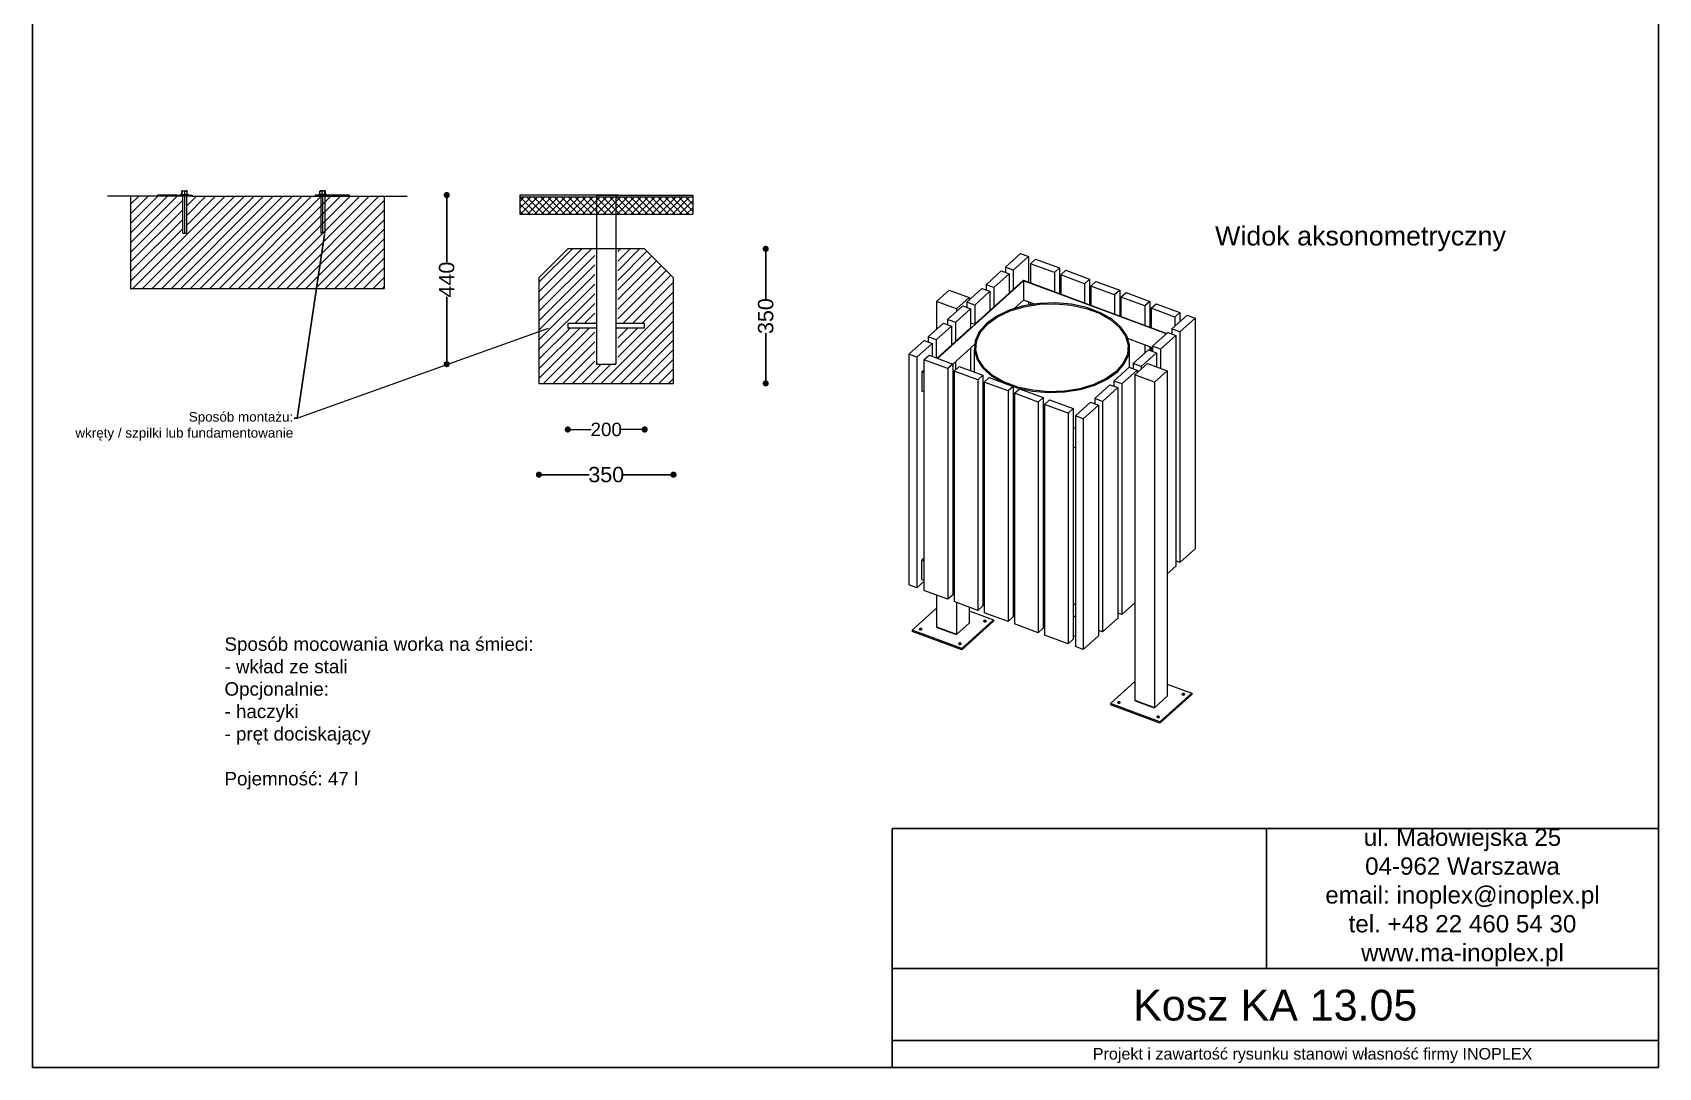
# Model space of a CAD drawing. Header units: millimetres. Extents: x 8510 to 12740, y 17537 to 22985.
# Drawn here: x 8510 to 12740, y 17537 to 20230 of the extents above; entities that cross this region are included whole.
import ezdxf
from ezdxf import colors
from ezdxf.entities.mleader import LeaderData, LeaderLine
from ezdxf.math import Vec2, Vec3

# ---------------------------------------------------------------- set-up
doc = ezdxf.new("R2010")
doc.units = ezdxf.units.MM
doc.header["$LTSCALE"] = 3
for name, color, linetype, lineweight in [('Konstrukcja - Słupy_Nr_pióra__1', 7, 'Continuous', 13), ('Krawędzie widoczneARTUR', 7, 'Continuous', 50), ('stal', 7, 'Continuous', 20)]:
    doc.layers.add(name, color=color, linetype=linetype, lineweight=lineweight)
doc.styles.get("Standard").update_dxf_attribs({"font": 'arial.ttf'})
doc.dimstyles.new('MATEUSZ', dxfattribs={"dimtxt": 35, "dimasz": 16, "dimexe": 0.18, "dimexo": 0.0625, "dimgap": 0.09, "dimtad": 0, "dimdec": 0, "dimdsep": 46, "dimtxsty": 'Standard', "dimblk": 'DOT', "dimcen": 0.09, "dimse1": 1, "dimse2": 1, "dimadec": 0, "dimazin": 0, "dimtfac": 1, "dimtdec": 0, "dimtofl": 0, "dimtmove": 0, "dimatfit": 3, "dimfxl": 0, "dimtolj": 1, "dimtzin": 0, "dimlwd": 9, "dimlwe": 9, "dimarcsym": 0})
doc.dimstyles.get("Standard").update_dxf_attribs({"dimtxt": 0.18, "dimasz": 0.18, "dimexe": 0.18, "dimexo": 0.0625, "dimgap": 0.09, "dimtad": 0, "dimtih": 1, "dimtoh": 1, "dimdec": 4, "dimzin": 0, "dimdsep": 46, "dimtxsty": 'Standard', "dimcen": 0.09, "dimadec": 0, "dimazin": 0, "dimtfac": 1, "dimtdec": 4, "dimtofl": 0, "dimtmove": 0, "dimatfit": 3, "dimfxl": 0, "dimtolj": 1, "dimtzin": 0, "dimarcsym": 0})
picture_1 = doc.add_image_def('image1.png', size_in_pixel=(179, 67))

# ---------------------------------------------------------------- blocks, each defined once
blk = doc.blocks.new('_Dot')
at = {"color": 0, "linetype": 'ByBlock', "lineweight": -2}
blk.add_line((-0.5, 0), (-1, 0), dxfattribs=at)
at = {"color": 0, "linetype": 'ByBlock', "const_width": 0.5}
blk.add_lwpolyline([(-0.25, 0, 1), (0.25, 0, 1)], format="xyb", close=True, dxfattribs=at)
blk = doc.blocks.new('*D17')
at = {"color": 0, "lineweight": -2}
for p, q in [((9843.8, 19079.7), (9958.6, 19079.7)), ((10161.8, 19079.7), (10047, 19079.7))]:
    blk.add_line(p, q, dxfattribs=at)
at = {"layer": 'Defpoints', "color": 0}
for p in [(9827.8, 19317.2), (10177.8, 19317.2), (10177.8, 19079.7)]:
    blk.add_point(p, dxfattribs=at)
at = {"color": 0, "lineweight": -2, "xscale": 16, "yscale": 16, "zscale": 16, "rotation": 180}
blk.add_blockref('_Dot', (9827.8, 19079.7), dxfattribs=at)
at = {"color": 0, "lineweight": -2, "xscale": 16, "yscale": 16, "zscale": 16}
blk.add_blockref('_Dot', (10177.8, 19079.7), dxfattribs=at)
at = {"color": 0, "lineweight": 15, "insert": (10002.8, 19079.7), "char_height": 40, "attachment_point": 5}
blk.add_mtext('\\A1;350', dxfattribs=at)
blk = doc.blocks.new('*D18')
at = {"color": 0, "lineweight": -2}
for p, q in [((10417.8, 19651.2), (10417.8, 19536.4)), ((10417.8, 19333.2), (10417.8, 19448))]:
    blk.add_line(p, q, dxfattribs=at)
at = {"layer": 'Defpoints', "color": 0}
for p in [(10417.8, 19667.2), (10417.8, 19667.2), (10177.8, 19317.2)]:
    blk.add_point(p, dxfattribs=at)
at = {"color": 0, "lineweight": -2, "xscale": 16, "yscale": 16, "zscale": 16}
for p, rotation in [((10417.8, 19667.2), 90), ((10417.8, 19317.2), 270)]:
    blk.add_blockref('_Dot', p, dxfattribs=dict(at, rotation=rotation))
at = {"color": 0, "lineweight": 15, "insert": (10417.8, 19492.2), "char_height": 40, "attachment_point": 5, "rotation": 90}
blk.add_mtext('\\A1;350', dxfattribs=at)
blk = doc.blocks.new('*D20')
at = {"color": 0, "lineweight": -2}
for p, q in [((9587.8, 19791.2), (9587.8, 19632.2)), ((9587.8, 19383.2), (9587.8, 19542.2))]:
    blk.add_line(p, q, dxfattribs=at)
at = {"layer": 'Defpoints', "color": 0}
for p in [(10027.8, 19807.2), (9587.8, 19367.2), (10025.3, 19367.2)]:
    blk.add_point(p, dxfattribs=at)
at = {"color": 0, "lineweight": -2, "xscale": 16, "yscale": 16, "zscale": 16}
for p, rotation in [((9587.8, 19807.2), 90), ((9587.8, 19367.2), 270)]:
    blk.add_blockref('_Dot', p, dxfattribs=dict(at, rotation=rotation))
at = {"color": 0, "lineweight": 15, "insert": (9587.8, 19587.2), "char_height": 40, "attachment_point": 5, "rotation": 90}
blk.add_mtext('\\A1;440', dxfattribs=at)
blk = doc.blocks.new('*D22')
at = {"color": 0, "lineweight": 9}
for p, q in [((9918.8, 19197.2), (9963.8, 19197.2)), ((10086.8, 19197.2), (10041.8, 19197.2))]:
    blk.add_line(p, q, dxfattribs=at)
at = {"layer": 'Defpoints', "color": 0}
for p in [(9902.8, 19461.2), (10102.8, 19461.2), (10102.8, 19197.2)]:
    blk.add_point(p, dxfattribs=at)
at = {"color": 0, "lineweight": 9, "xscale": 16, "yscale": 16, "zscale": 16, "rotation": 180}
blk.add_blockref('_Dot', (9902.8, 19197.2), dxfattribs=at)
at = {"color": 0, "lineweight": 9, "xscale": 16, "yscale": 16, "zscale": 16}
blk.add_blockref('_Dot', (10102.8, 19197.2), dxfattribs=at)
at = {"color": 0, "insert": (10002.8, 19197.2), "char_height": 35, "attachment_point": 5}
blk.add_mtext('\\A1;200', dxfattribs=at)

msp = doc.modelspace()

# ---------------------------------------------------------------- hatches: boundary and pattern name
at = {"lineweight": 9}
h = msp.add_hatch(dxfattribs=at)
h.set_pattern_fill('JIS_WOOD', color=256, scale=25)
h.set_pattern_definition([(45, (6323.459, 17841.214), (-12.5, 12.5), [])])
h.paths.add_polyline_path([(9280, 19804.2), (9265.3, 19804.2), (8925.3, 19804.2), (8910.6, 19804.2), (8910.6, 19708.1), (8900.3, 19708.2), (8900.3, 19804.2), (8845.3, 19804.2), (8765.3, 19804.2), (8765.3, 19564.2), (9425.3, 19564.2), (9425.3, 19804.2), (9345.3, 19804.2), (9290.3, 19804.2), (9290.3, 19804.2), (9280, 19804.2)])
h = msp.add_hatch(dxfattribs=at)
h.set_pattern_fill('ANSI37', color=256, scale=4)
h.set_pattern_definition([(45, (7888.681, 17650.234), (-8.980256, 8.980256), []), (135, (7888.681, 17650.234), (-8.980256, -8.980256), [])])
h.paths.add_polyline_path([(9977.8, 19802.2), (9777.8, 19802.2), (9777.8, 19757.2), (9977.8, 19757.2)])
h.paths.add_polyline_path([(10027.8, 19802.2), (9977.8, 19802.2), (9977.8, 19757.2), (10027.8, 19757.2)])
h.paths.add_polyline_path([(10227.8, 19802.2), (10027.8, 19802.2), (10027.8, 19757.2), (10227.8, 19757.2)])
h = msp.add_hatch(dxfattribs=at)
h.set_pattern_fill('JIS_WOOD', color=256, scale=25)
h.set_pattern_definition([(45, (-7016.231, 7236.209), (-12.5, 12.5), [])])
h.paths.add_polyline_path([(9972.8, 19667.2), (9902.8, 19667.2), (9827.8, 19592.2), (9827.8, 19317.2), (10027.8, 19317.2), (10177.8, 19317.2), (10177.8, 19592.2), (10102.8, 19667.2), (10032.8, 19667.2), (10032.8, 19473.2), (10102.8, 19473.2), (10102.8, 19461.2), (10032.8, 19461.2), (10032.8, 19367.2), (9972.8, 19367.2), (9972.8, 19461.2), (9902.8, 19461.2), (9902.8, 19473.2), (9972.8, 19473.2)])

# ---------------------------------------------------------------- linework, layer by layer
for p, q in [((8845.3, 19804.2), (8705.3, 19804.2)), ((8845.3, 19804.2), (8765.3, 19804.2)), ((8765.3, 19804.2), (8765.3, 19564.2)), ((8885.3, 19807.2), (8835.3, 19807.2)), ((8835.3, 19807.2), (8835.3, 19804.2)), ((8845.3, 19807.2), (8885.3, 19807.2)), ((8845.3, 19807.2), (8925.3, 19807.2)), ((8925.3, 19804.2), (8845.3, 19804.2)), ((8925.3, 19807.2), (8925.3, 19804.2)), ((8925.3, 19807.2), (8925.3, 19804.2)), ((8925.3, 19804.2), (9265.3, 19804.2)), ((9285.3, 19807.2), (9245.3, 19807.2)), ((9245.3, 19807.2), (9245.3, 19804.2)), ((9335.3, 19807.2), (9255.3, 19807.2)), ((9255.3, 19804.2), (9335.3, 19804.2)), ((9325.3, 19807.2), (9275.3, 19807.2)), ((9295.3, 19807.2), (9335.3, 19807.2)), ((9335.3, 19804.2), (9335.3, 19807.2)), ((9335.3, 19804.2), (9485.3, 19804.2)), ((9345.3, 19804.2), (9425.3, 19804.2)), ((9425.3, 19804.2), (9425.3, 19564.2)), ((9977.8, 19807.2), (9777.8, 19807.2)), ((9777.8, 19807.2), (9777.8, 19757.2)), ((9777.8, 19807.2), (9777.8, 19802.2)), ((9777.8, 19802.2), (10227.8, 19802.2)), ((10032.8, 19807.2), (9972.8, 19807.2)), ((10027.8, 19807.2), (9977.8, 19807.2)), ((9977.8, 19807.2), (10027.8, 19807.2)), ((9977.8, 19807.2), (9977.8, 19367.2)), ((10027.8, 19807.2), (10227.8, 19807.2)), ((10027.8, 19807.2), (10027.8, 19367.2)), ((10227.8, 19807.2), (10227.8, 19757.2)), ((9777.8, 19757.2), (10227.8, 19757.2)), ((9827.8, 19592.2), (9902.8, 19667.2)), ((10102.8, 19667.2), (9902.8, 19667.2)), ((10177.8, 19592.2), (10102.8, 19667.2)), ((9827.8, 19592.2), (9827.8, 19317.2)), ((10177.8, 19317.2), (10177.8, 19592.2)), ((8764.2, 19564.2), (9425.3, 19564.2)), ((9827.8, 19317.2), (10027.8, 19317.2)), ((10027.8, 19317.2), (10177.8, 19317.2))]:
    msp.add_line(p, q, dxfattribs=at)
at = {"lineweight": 15}
msp.add_line((9198.5, 19226.5), (9852.8, 19461.2), dxfattribs=at)
for p, q in [((10862.3, 18683), (10913.8, 18663.9)), ((10913.8, 18663.9), (10946.9, 18693.7)), ((11378, 18492.3), (11429.5, 18473.3)), ((11429.5, 18473.3), (11462.6, 18503)), ((10746.5, 17794.5), (10746.5, 18159.1)), ((10940.3, 18159.1), (12740.4, 18159.1)), ((12740.4, 18159.1), (12740.4, 17794.5)), ((10746.5, 17794.5), (10746.5, 17537.4)), ((12740.4, 17794.5), (10940.3, 17794.5)), ((12740.2, 17607.9), (10746.5, 17607.9))]:
    msp.add_line(p, q)
msp.add_lwpolyline([(8510.2, 22984.9), (12740.4, 22984.9), (12740.4, 17537.4), (8510.2, 17537.4)], close=True)
at = {"layer": 'Konstrukcja - Słupy_Nr_pióra__1', "linetype": 'Continuous'}
for p, q in [((11041.2, 19619.2), (11080.8, 19654.9)), ((11101.4, 19647.3), (11061.8, 19611.5)), ((11080.8, 19654.9), (11101.4, 19647.3)), ((11101.4, 19647.3), (11101.4, 19580.5)), ((11106.8, 19628.5), (11120, 19640.4)), ((11106.8, 19628.5), (11106.8, 19578.5)), ((11168.7, 19605.6), (11106.8, 19628.5)), ((11120, 19640.4), (11181.9, 19617.5)), ((10991, 19573.9), (11030.6, 19609.6)), ((11051.3, 19602), (11011.6, 19566.3)), ((11030.6, 19609.6), (11051.3, 19602)), ((11041.2, 19619.2), (11041.2, 19605.7)), ((11061.8, 19611.5), (11041.2, 19619.2)), ((11051.3, 19602), (11051.3, 19552)), ((11061.8, 19611.5), (11061.8, 19561.5)), ((11181.9, 19617.5), (11168.7, 19605.6)), ((11168.7, 19605.6), (11168.7, 19555.6)), ((11181.9, 19617.5), (11181.9, 19550.7)), ((11185.2, 19599.5), (11198.4, 19611.4)), ((11185.2, 19599.5), (11185.2, 19549.5)), ((11247.1, 19576.6), (11185.2, 19599.5)), ((11198.4, 19611.4), (11260.3, 19588.6)), ((11260.3, 19588.6), (11247.1, 19576.6)), ((11260.3, 19588.6), (11260.3, 19521.8)), ((10862.3, 19530), (10895.3, 19559.8)), ((11088.8, 19583.9), (10864.9, 19382.1)), ((10895.3, 19559.8), (10946.9, 19540.7)), ((10940.8, 19528.7), (10980.4, 19564.4)), ((10961.4, 19471), (11088.2, 19585.4)), ((11001.1, 19556.8), (10961.4, 19521)), ((10980.4, 19564.4), (11001.1, 19556.8)), ((10991, 19573.9), (10991, 19560.5)), ((11011.6, 19566.3), (10991, 19573.9)), ((11001.1, 19556.8), (11001.1, 19506.8)), ((11011.6, 19566.3), (11011.6, 19516.3)), ((11088.2, 19585.4), (11461.5, 19447.4)), ((11460.5, 19446.5), (11088.8, 19583.9)), ((11088.8, 19583.9), (11088.8, 19533.9)), ((11247.1, 19576.6), (11247.1, 19526.6)), ((11263.6, 19570.5), (11276.8, 19582.4)), ((11325.5, 19547.7), (11263.6, 19570.5)), ((11263.6, 19570.5), (11263.6, 19520.5)), ((11276.8, 19582.4), (11338.7, 19559.6)), ((11338.7, 19559.6), (11325.5, 19547.7)), ((11325.5, 19547.7), (11325.5, 19497.7)), ((11338.7, 19559.6), (11338.7, 19492.8)), ((11342, 19541.6), (11355.2, 19553.5)), ((11355.2, 19553.5), (11417.1, 19530.6)), ((10913.8, 19510.9), (10862.3, 19530)), ((10862.3, 19530), (10862.3, 19457.9)), ((10890.6, 19483.4), (10930.2, 19519.1)), ((10950.9, 19511.5), (10911.2, 19475.8)), ((10946.9, 19540.7), (10913.8, 19510.9)), ((10913.8, 19510.9), (10913.8, 19504.4)), ((10930.2, 19519.1), (10950.9, 19511.5)), ((10961.4, 19521), (10940.8, 19528.7)), ((10940.8, 19528.7), (10940.8, 19515.2)), ((10946.9, 19540.7), (10946.9, 19534.1)), ((10950.9, 19511.5), (10950.9, 19461.5)), ((10961.4, 19521), (10961.4, 19471)), ((11051.3, 19507.4), (11018.6, 19492)), ((11021.2, 19490.5), (11053.3, 19505.7)), ((11088.8, 19518.7), (11051.3, 19507.4)), ((11053.3, 19505.7), (11090.1, 19516.7)), ((11088.8, 19533.9), (11063.5, 19511.1)), ((11117.6, 19523.2), (11088.8, 19533.9)), ((11129.5, 19525.1), (11088.8, 19518.7)), ((11090.1, 19516.7), (11130.1, 19523)), ((11101.4, 19529.2), (11101.4, 19520.7)), ((11106.8, 19527.2), (11106.8, 19521.5)), ((11171.7, 19526.6), (11129.5, 19525.1)), ((11130.1, 19523), (11171.5, 19524.4)), ((11171.5, 19524.4), (11212.6, 19520.8)), ((11213.5, 19522.9), (11171.7, 19526.6)), ((11212.6, 19520.8), (11251.4, 19512.4)), ((11253, 19514.3), (11213.5, 19522.9)), ((11251.4, 19512.4), (11286.3, 19499.5)), ((11288.6, 19501.1), (11253, 19514.3)), ((11342, 19541.6), (11342, 19491.6)), ((11403.8, 19518.7), (11342, 19541.6)), ((11417.1, 19530.6), (11403.8, 19518.7)), ((11403.8, 19518.7), (11403.8, 19468.7)), ((11417.1, 19530.6), (11417.1, 19463.8)), ((11420.3, 19512.6), (11433.6, 19524.5)), ((11420.3, 19512.6), (11420.3, 19462.6)), ((11482.2, 19489.7), (11420.3, 19512.6)), ((11433.6, 19524.5), (11495.4, 19501.6)), ((11495.4, 19501.6), (11482.2, 19489.7)), ((11495.4, 19501.6), (11495.4, 19478)), ((10840.4, 19438.1), (10880, 19473.9)), ((10900.7, 19466.2), (10861, 19430.5)), ((10863.4, 19382.6), (10950.9, 19461.5)), ((10880, 19473.9), (10900.7, 19466.2)), ((10911.2, 19475.8), (10890.6, 19483.4)), ((10890.6, 19483.4), (10890.6, 19470)), ((10900.7, 19466.2), (10900.7, 19416.2)), ((10911.2, 19475.8), (10911.2, 19425.8)), ((10950.9, 19474.9), (10961.4, 19471)), ((10992.2, 19472.9), (10973.3, 19451.1)), ((10976.7, 19450.4), (10995.3, 19471.8)), ((11018.6, 19492), (10992.2, 19472.9)), ((10995.3, 19471.8), (11021.2, 19490.5)), ((11286.3, 19499.5), (11315.8, 19482.7)), ((11318.7, 19484), (11288.6, 19501.1)), ((11315.8, 19482.7), (11338.6, 19462.7)), ((11341.9, 19463.6), (11318.7, 19484)), ((11338.6, 19462.7), (11353.7, 19440.4)), ((11357.3, 19440.9), (11341.9, 19463.6)), ((11474.4, 19459), (11514, 19494.7)), ((11474.4, 19459), (11474.4, 19445.6)), ((11495, 19451.4), (11474.4, 19459)), ((11482.2, 19489.7), (11482.2, 19466.1)), ((11534.6, 19487.1), (11495, 19451.4)), ((11514, 19494.7), (11534.6, 19487.1)), ((11534.6, 19487.1), (11534.6, 18887.1)), ((10790.2, 19392.9), (10829.8, 19428.6)), ((10850.5, 19421), (10810.8, 19385.3)), ((10829.8, 19428.6), (10850.5, 19421)), ((10861, 19430.5), (10840.4, 19438.1)), ((10840.4, 19438.1), (10840.4, 19424.7)), ((10850.5, 19421), (10850.5, 19387.4)), ((10861, 19430.5), (10861, 19383.5)), ((10962, 19419.6), (10904.3, 19367.5)), ((10962.6, 19427.5), (10960.7, 19403.2)), ((10961.4, 19419.1), (10961.4, 19412.4)), ((10973.3, 19451.1), (10962.6, 19427.5)), ((10964.4, 19403.3), (10966.3, 19427.2)), ((10966.3, 19427.2), (10976.7, 19450.4)), ((11353.7, 19440.4), (11360.5, 19416.7)), ((11364.2, 19416.9), (11357.3, 19440.9)), ((11360.5, 19416.7), (11358.6, 19392.8)), ((11424.2, 19409.9), (11359.3, 19433.9)), ((11362.2, 19392.5), (11364.2, 19416.9)), ((11364.2, 19358.7), (11364.2, 19416.9)), ((11403.8, 19417.4), (11403.8, 19395.4)), ((11424.2, 19413.8), (11463.8, 19449.5)), ((11484.4, 19441.9), (11444.8, 19406.1)), ((11463.8, 19449.5), (11484.4, 19441.9)), ((11484.4, 19441.9), (11484.4, 18841.9)), ((11495, 19451.4), (11495, 18851.4)), ((10810.8, 19385.3), (10790.2, 19392.9)), ((10790.2, 19392.9), (10790.2, 18792.9)), ((10810.8, 19385.3), (10810.8, 18785.3)), ((10829.4, 19378.4), (10842.6, 19390.3)), ((10891.3, 19355.5), (10829.4, 19378.4)), ((10829.4, 19378.4), (10829.4, 18778.4)), ((10842.6, 19390.3), (10904.5, 19367.4)), ((10950.9, 19409.5), (10950.9, 19350.3)), ((10960.7, 19403.2), (10967.6, 19379.1)), ((10960.7, 19346.7), (10960.7, 19403.2)), ((10971.1, 19379.6), (10964.4, 19403.3)), ((10967.6, 19379.1), (10983, 19356.4)), ((10986.2, 19357.3), (10971.1, 19379.6)), ((11358.6, 19392.8), (11348.1, 19369.6)), ((11351.5, 19368.9), (11362.2, 19392.5)), ((11374, 19368.5), (11413.6, 19404.2)), ((11434.2, 19396.6), (11394.6, 19360.9)), ((11413.6, 19404.2), (11434.2, 19396.6)), ((11417.1, 19412.5), (11417.1, 19403)), ((11420.3, 19411.3), (11420.3, 19401.7)), ((11444.8, 19406.1), (11424.2, 19413.8)), ((11424.2, 19413.8), (11424.2, 19400.3)), ((11434.2, 19396.6), (11434.2, 19360.5)), ((11444.8, 19406.1), (11444.8, 19356.6)), ((10824.1, 19347.2), (10829.4, 19352)), ((10829.4, 19345.2), (10824.1, 19347.2)), ((10824.1, 19347.2), (10824.1, 19297.2)), ((10829.4, 19350), (10826.6, 19347.5)), ((10826.6, 19347.5), (10829.4, 19346.5)), ((10904.5, 19367.4), (10891.3, 19355.5)), ((10891.3, 19355.5), (10891.3, 18755.5)), ((10904.5, 19367.4), (10904.5, 18767.4)), ((10907.8, 19349.4), (10921, 19361.3)), ((10907.8, 19349.4), (10907.8, 18749.4)), ((10969.7, 19326.5), (10907.8, 19349.4)), ((10911.2, 19373.8), (10911.2, 19352.5)), ((10921, 19361.3), (10982.9, 19338.4)), ((10982.9, 19338.4), (10969.7, 19326.5)), ((10982.9, 19338.4), (10982.9, 18738.4)), ((10983, 19356.4), (11006.2, 19336)), ((11009, 19337.3), (10986.2, 19357.3)), ((10986.2, 19320.4), (10999.4, 19332.3)), ((10999.4, 19332.3), (11061.3, 19309.5)), ((11006.2, 19336), (11036.3, 19318.9)), ((11038.6, 19320.5), (11009, 19337.3)), ((11329.5, 19348.2), (11303.6, 19329.5)), ((11306.2, 19328), (11332.6, 19347.1)), ((11323.8, 19323.2), (11363.4, 19359)), ((11348.1, 19369.6), (11329.5, 19348.2)), ((11332.6, 19347.1), (11351.5, 19368.9)), ((11384.1, 19351.4), (11344.4, 19315.6)), ((11363.4, 19359), (11384.1, 19351.4)), ((11394.6, 19360.9), (11374, 19368.5)), ((11374, 19368.5), (11374, 19355.1)), ((11378, 19339.3), (11411, 19369.1)), ((11429.5, 19320.3), (11378, 19339.3)), ((11378, 19339.3), (11378, 18492.3)), ((11384.1, 19351.4), (11384.1, 19344.8)), ((11394.6, 19360.9), (11394.6, 19354.3)), ((11411, 19369.1), (11462.6, 19350)), ((11462.6, 19350), (11429.5, 19320.3)), ((11462.6, 19350), (11462.6, 18503)), ((10829.4, 19295.2), (10824.1, 19297.2)), ((10904.5, 19318.7), (10907.8, 19317.5)), ((10907.8, 19316.2), (10904.5, 19317.4)), ((10969.7, 19326.5), (10969.7, 18726.5)), ((11048.1, 19297.6), (10986.2, 19320.4)), ((10986.2, 19320.4), (10986.2, 18720.4)), ((11036.3, 19318.9), (11071.8, 19305.7)), ((11073.5, 19307.6), (11038.6, 19320.5)), ((11061.3, 19309.5), (11048.1, 19297.6)), ((11048.1, 19297.6), (11048.1, 18697.6)), ((11061.3, 19309.5), (11061.3, 18709.5)), ((11064.6, 19291.5), (11077.8, 19303.4)), ((11064.6, 19291.5), (11064.6, 18691.5)), ((11126.5, 19268.6), (11064.6, 19291.5)), ((11071.8, 19305.7), (11111.4, 19297.1)), ((11112.3, 19299.2), (11073.5, 19307.6)), ((11077.8, 19303.4), (11139.7, 19280.5)), ((11111.4, 19297.1), (11153.1, 19293.5)), ((11153.3, 19295.6), (11112.3, 19299.2)), ((11153.1, 19293.5), (11195.3, 19294.9)), ((11194.7, 19297), (11153.3, 19295.6)), ((11234.7, 19303.3), (11194.7, 19297)), ((11195.3, 19294.9), (11236.1, 19301.4)), ((11271.5, 19314.3), (11234.7, 19303.3)), ((11236.1, 19301.4), (11273.6, 19312.6)), ((11303.6, 19329.5), (11271.5, 19314.3)), ((11273.6, 19312.6), (11306.2, 19328)), ((11273.6, 19278), (11313.2, 19313.7)), ((11333.9, 19306.1), (11294.2, 19270.4)), ((11313.2, 19313.7), (11333.9, 19306.1)), ((11344.4, 19315.6), (11323.8, 19323.2)), ((11323.8, 19323.2), (11323.8, 19309.8)), ((11333.9, 19306.1), (11333.9, 18706.1)), ((11344.4, 19315.6), (11344.4, 18715.6)), ((11429.5, 19320.3), (11429.5, 18473.3)), ((10907.8, 19266.2), (10904.5, 19267.4)), ((10982.9, 19289.7), (10986.2, 19288.5)), ((10986.2, 19287.2), (10982.9, 19288.4)), ((11061.3, 19260.7), (11064.6, 19259.5)), ((11064.6, 19258.3), (11061.3, 19259.5)), ((11139.7, 19280.5), (11126.5, 19268.6)), ((11126.5, 19268.6), (11126.5, 18668.6)), ((11139.7, 19280.5), (11139.7, 18680.5)), ((11143, 19262.5), (11156.2, 19274.4)), ((11204.8, 19239.6), (11143, 19262.5)), ((11143, 19262.5), (11143, 18662.5)), ((11156.2, 19274.4), (11218, 19251.5)), ((11218, 19251.5), (11204.8, 19239.6)), ((11218, 19251.5), (11218, 18651.5)), ((11223.4, 19232.7), (11263, 19268.5)), ((11283.7, 19260.8), (11244, 19225.1)), ((11263, 19268.5), (11283.7, 19260.8)), ((11294.2, 19270.4), (11273.6, 19278)), ((11273.6, 19278), (11273.6, 19264.6)), ((11283.7, 19260.8), (11283.7, 18660.8)), ((11294.2, 19270.4), (11294.2, 18670.4)), ((10986.2, 19237.2), (10982.9, 19238.4)), ((11064.6, 19208.3), (11061.3, 19209.5)), ((11139.7, 19231.7), (11143, 19230.5)), ((11143, 19229.3), (11139.7, 19230.5)), ((11204.8, 19239.6), (11204.8, 18639.6)), ((11223.4, 19232.7), (11223.4, 18632.7)), ((11244, 19225.1), (11223.4, 19232.7)), ((11244, 19225.1), (11244, 18625.1)), ((11143, 19179.3), (11139.7, 19180.5)), ((11218, 19202.8), (11223.4, 19200.8)), ((11223.4, 19199.5), (11218, 19201.5)), ((11223.4, 19149.5), (11218, 19151.5)), ((10907.8, 18932.7), (10904.5, 18929.7)), ((10904.5, 18927.7), (10907.8, 18930.7)), ((11534.6, 18887.1), (11495, 18851.4)), ((10829.4, 18862), (10824.1, 18857.2)), ((10824.1, 18857.2), (10829.4, 18855.2)), ((10824.1, 18807.2), (10824.1, 18857.2)), ((10826.6, 18857.5), (10829.4, 18860)), ((10829.4, 18856.5), (10826.6, 18857.5)), ((10907.8, 18827.5), (10904.5, 18828.7)), ((10904.5, 18827.4), (10907.8, 18826.2)), ((11484.4, 18841.9), (11462.6, 18822.1)), ((11495, 18851.4), (11484.4, 18855.3)), ((10810.8, 18785.3), (10790.2, 18792.9)), ((10829.4, 18802), (10810.8, 18785.3)), ((10824.1, 18807.2), (10829.4, 18805.2)), ((10986.2, 18798.5), (10982.9, 18799.7)), ((10982.9, 18798.4), (10986.2, 18797.2)), ((10891.3, 18755.5), (10829.4, 18778.4)), ((10862.3, 18766.2), (10862.3, 18683)), ((10904.5, 18767.4), (10891.3, 18755.5)), ((10904.5, 18777.4), (10907.8, 18776.2)), ((10969.7, 18726.5), (10907.8, 18749.4)), ((10913.8, 18747.2), (10913.8, 18663.9)), ((10982.9, 18748.4), (10986.2, 18747.2)), ((11064.6, 18769.5), (11061.3, 18770.7)), ((11061.3, 18769.5), (11064.6, 18768.3)), ((11143, 18740.5), (11139.7, 18741.7)), ((11139.7, 18740.5), (11143, 18739.3)), ((11223.4, 18742.3), (11218, 18741.5)), ((11378, 18745.9), (11344.4, 18715.6)), ((10798.8, 18674.9), (10862.3, 18732.2)), ((11010.3, 18701.7), (10927.8, 18627.3)), ((11010.3, 18698.7), (10927.8, 18624.3)), ((10946.9, 18735), (10946.9, 18693.7)), ((10946.9, 18725.2), (11010.3, 18701.7)), ((10982.9, 18738.4), (10969.7, 18726.5)), ((10985.2, 18700.1), (10984.7, 18698.5)), ((10984.7, 18698.5), (10986.3, 18697.1)), ((10987.5, 18701), (10985.2, 18700.1)), ((10987.5, 18698), (10986, 18697.4)), ((11048.1, 18697.6), (10986.2, 18720.4)), ((10990.3, 18700.7), (10987.5, 18701)), ((10990.3, 18697.7), (10987.5, 18698)), ((10989.1, 18696.9), (10991.4, 18697.8)), ((10991.9, 18699.4), (10990.3, 18700.7)), ((10990.6, 18697.5), (10990.3, 18697.7)), ((10991.4, 18697.8), (10991.9, 18699.4)), ((11010.3, 18701.7), (11010.3, 18698.7)), ((11061.3, 18709.5), (11048.1, 18697.6)), ((11061.3, 18719.5), (11064.6, 18718.3)), ((11223.4, 18710.8), (11218, 18712.8)), ((11218, 18711.5), (11223.4, 18709.5)), ((11333.9, 18706.1), (11294.2, 18670.4)), ((11344.4, 18715.6), (11333.9, 18719.5)), ((10798.8, 18674.9), (10798.8, 18671.9)), ((10927.8, 18627.3), (10798.8, 18674.9)), ((10927.8, 18624.3), (10798.8, 18671.9)), ((10817.7, 18678.9), (10817.2, 18677.3)), ((10817.2, 18677.3), (10818.8, 18675.9)), ((10820, 18679.8), (10817.7, 18678.9)), ((10820, 18676.8), (10818.5, 18676.2)), ((10818.8, 18675.9), (10821.6, 18675.7)), ((10822.8, 18679.5), (10820, 18679.8)), ((10822.8, 18676.5), (10820, 18676.8)), ((10821.6, 18675.7), (10823.9, 18676.6)), ((10824.4, 18678.2), (10822.8, 18679.5)), ((10823.1, 18676.3), (10822.8, 18676.5)), ((10823.9, 18676.6), (10824.4, 18678.2)), ((10986.3, 18697.1), (10989.1, 18696.9)), ((11126.5, 18668.6), (11064.6, 18691.5)), ((11139.7, 18680.5), (11126.5, 18668.6)), ((11139.7, 18690.5), (11143, 18689.3)), ((11204.8, 18639.6), (11143, 18662.5)), ((11218, 18661.5), (11223.4, 18659.5)), ((11283.7, 18660.8), (11244, 18625.1)), ((11294.2, 18670.4), (11283.7, 18674.3)), ((10919.8, 18641.1), (10919.3, 18639.5)), ((10919.3, 18639.5), (10921, 18638.2)), ((10922.2, 18642.1), (10919.8, 18641.1)), ((10922.2, 18639.1), (10920.6, 18638.4)), ((10921, 18638.2), (10923.7, 18637.9)), ((10924.9, 18641.8), (10922.2, 18642.1)), ((10924.9, 18638.8), (10922.2, 18639.1)), ((10923.7, 18637.9), (10926, 18638.8)), ((10926.5, 18640.4), (10924.9, 18641.8)), ((10925.2, 18638.5), (10924.9, 18638.8)), ((10926, 18638.8), (10926.5, 18640.4)), ((10927.8, 18627.3), (10927.8, 18624.3)), ((11218, 18651.5), (11204.8, 18639.6)), ((11244, 18625.1), (11223.4, 18632.7)), ((11314.5, 18484.3), (11378, 18541.5)), ((11462.6, 18534.5), (11526, 18511.1)), ((11333.4, 18488.2), (11332.9, 18486.6)), ((11332.9, 18486.6), (11334.5, 18485.3)), ((11335.7, 18489.1), (11333.4, 18488.2)), ((11335.7, 18486.1), (11334.2, 18485.5)), ((11338.5, 18488.9), (11335.7, 18489.1)), ((11338.5, 18485.9), (11335.7, 18486.1)), ((11340.1, 18487.5), (11338.5, 18488.9)), ((11339.6, 18485.9), (11340.1, 18487.5)), ((11526, 18511.1), (11443.5, 18436.6)), ((11526, 18508.1), (11443.5, 18433.6)), ((11500.9, 18509.4), (11500.4, 18507.8)), ((11500.4, 18507.8), (11502, 18506.5)), ((11503.2, 18510.3), (11500.9, 18509.4)), ((11503.2, 18507.3), (11501.7, 18506.7)), ((11502, 18506.5), (11504.8, 18506.2)), ((11506, 18510.1), (11503.2, 18510.3)), ((11506, 18507.1), (11503.2, 18507.3)), ((11504.8, 18506.2), (11507.1, 18507.1)), ((11507.6, 18508.7), (11506, 18510.1)), ((11506.3, 18506.8), (11506, 18507.1)), ((11507.1, 18507.1), (11507.6, 18508.7)), ((11526, 18511.1), (11526, 18508.1)), ((11314.5, 18484.3), (11314.5, 18481.3)), ((11443.5, 18436.6), (11314.5, 18484.3)), ((11443.5, 18433.6), (11314.5, 18481.3)), ((11334.5, 18485.3), (11337.3, 18485)), ((11337.3, 18485), (11339.6, 18485.9)), ((11338.8, 18485.6), (11338.5, 18485.9)), ((11435.5, 18450.5), (11435.1, 18448.9)), ((11435.1, 18448.9), (11436.7, 18447.5)), ((11437.9, 18451.4), (11435.5, 18450.5)), ((11437.9, 18448.4), (11436.4, 18447.8)), ((11436.7, 18447.5), (11439.4, 18447.2)), ((11440.6, 18451.1), (11437.9, 18451.4)), ((11440.6, 18448.1), (11437.9, 18448.4)), ((11439.4, 18447.2), (11441.7, 18448.2)), ((11442.2, 18449.8), (11440.6, 18451.1)), ((11440.9, 18447.9), (11440.6, 18448.1)), ((11441.7, 18448.2), (11442.2, 18449.8)), ((11443.5, 18436.6), (11443.5, 18433.6))]:
    msp.add_line(p, q, dxfattribs=at)
at = {"layer": 'Krawędzie widoczneARTUR', "lineweight": 9}
for p, q in [((8895.3, 19808.2), (8915.6, 19808.2)), ((8895.3, 19808.2), (8895.3, 19807.2)), ((8898.5, 19808.9), (8898.5, 19815.9)), ((8899.3, 19818.4), (8911.2, 19818.4)), ((8899.6, 19808.9), (8899.6, 19815.9)), ((8900.6, 19808.2), (8900.6, 19807.2)), ((8906.6, 19808.9), (8906.6, 19815.9)), ((8911.2, 19818.4), (8911.7, 19818.4)), ((8912.5, 19808.9), (8912.5, 19815.9)), ((9275.3, 19808.2), (9255, 19808.2)), ((9258.1, 19808.9), (9258.1, 19815.9)), ((9259.4, 19818.4), (9258.8, 19818.4)), ((9271.3, 19818.4), (9259.4, 19818.4)), ((9264, 19808.9), (9264, 19815.9)), ((9270, 19808.2), (9270, 19807.2)), ((9271, 19808.9), (9271, 19815.9)), ((9272.1, 19808.9), (9272.1, 19815.9)), ((9275.3, 19808.2), (9275.3, 19807.2)), ((9902.8, 19473.2), (9902.8, 19461.2)), ((9977.8, 19473.2), (9902.8, 19473.2)), ((9977.8, 19461.2), (9902.8, 19461.2)), ((10102.8, 19473.2), (10027.8, 19473.2)), ((10102.8, 19461.2), (10027.8, 19461.2)), ((10102.8, 19461.2), (10102.8, 19473.2)), ((9977.8, 19367.2), (10027.8, 19367.2)), ((9980.3, 19367.2), (9977.8, 19367.2)), ((10027.8, 19367.2), (10025.3, 19367.2))]:
    msp.add_line(p, q, dxfattribs=at)
at = {"layer": 'Krawędzie widoczneARTUR', "lineweight": 9, "flags": 128}
for points in [[(8898.5, 19815.9), (8898.5, 19816.3), (8898.5, 19816.6), (8898.6, 19816.9), (8898.6, 19817.2), (8898.7, 19817.5), (8898.7, 19817.7), (8898.8, 19817.9), (8898.8, 19818), (8898.9, 19818.1), (8898.9, 19818.1), (8899, 19818.2), (8899, 19818.2), (8899.1, 19818.2), (8899.2, 19818.1), (8899.2, 19818.1), (8899.3, 19818), (8899.3, 19817.9), (8899.4, 19817.7), (8899.4, 19817.5), (8899.5, 19817.2), (8899.5, 19816.9), (8899.5, 19816.6), (8899.6, 19816.3), (8899.6, 19815.9)], [(8898.5, 19808.9), (8898.5, 19808.9), (8898.5, 19808.9), (8898.5, 19808.8), (8898.5, 19808.8), (8898.5, 19808.8), (8898.5, 19808.7), (8898.5, 19808.7), (8898.5, 19808.7), (8898.5, 19808.6), (8898.5, 19808.6), (8898.5, 19808.6), (8898.5, 19808.5), (8898.5, 19808.5), (8898.5, 19808.5), (8898.6, 19808.4), (8898.6, 19808.4), (8898.6, 19808.4), (8898.6, 19808.4), (8898.6, 19808.3), (8898.6, 19808.3), (8898.6, 19808.3), (8898.6, 19808.2), (8898.6, 19808.2), (8898.7, 19808.2)], [(8899.3, 19818.4), (8899.1, 19818.3), (8898.9, 19818.1)], [(8899.6, 19815.9), (8899.7, 19816.3), (8899.9, 19816.6), (8900.1, 19816.9), (8900.4, 19817.2), (8900.6, 19817.5), (8900.9, 19817.7), (8901.3, 19817.8), (8901.6, 19818), (8902, 19818.1), (8902.3, 19818.1), (8902.7, 19818.2), (8903.1, 19818.2), (8903.4, 19818.2), (8903.8, 19818.1), (8904.2, 19818.1), (8904.5, 19818), (8904.9, 19817.9), (8905.2, 19817.7), (8905.5, 19817.5), (8905.8, 19817.2), (8906.1, 19816.9), (8906.3, 19816.6), (8906.5, 19816.3), (8906.6, 19815.9)], [(8899.6, 19808.9), (8899.6, 19808.9), (8899.6, 19808.9), (8899.6, 19808.8), (8899.6, 19808.8), (8899.6, 19808.8), (8899.6, 19808.7), (8899.6, 19808.7), (8899.6, 19808.7), (8899.6, 19808.6), (8899.6, 19808.6), (8899.6, 19808.6), (8899.6, 19808.5), (8899.6, 19808.5), (8899.6, 19808.5), (8899.6, 19808.4), (8899.7, 19808.4), (8899.7, 19808.4), (8899.7, 19808.4), (8899.7, 19808.3), (8899.7, 19808.3), (8899.7, 19808.3), (8899.7, 19808.2), (8899.7, 19808.2), (8899.7, 19808.2)], [(8912.3, 19816.5), (8912.1, 19816.8), (8912, 19817.1), (8911.8, 19817.3), (8911.6, 19817.5), (8911.4, 19817.7), (8911.1, 19817.8), (8910.9, 19817.9), (8910.7, 19818), (8910.4, 19818.1), (8910.2, 19818.1), (8909.9, 19818.2), (8909.6, 19818.2), (8909.4, 19818.2), (8909.1, 19818.2), (8908.9, 19818.1), (8908.6, 19818.1), (8908.4, 19818), (8908.1, 19817.9), (8907.9, 19817.8), (8907.6, 19817.6), (8907.3, 19817.3), (8907, 19816.9), (8906.8, 19816.4), (8906.6, 19815.9)], [(8906.6, 19808.9), (8906.6, 19808.9), (8906.6, 19808.9), (8906.6, 19808.8), (8906.6, 19808.8), (8906.6, 19808.8), (8906.6, 19808.7), (8906.6, 19808.7), (8906.6, 19808.7), (8906.6, 19808.6), (8906.6, 19808.6), (8906.6, 19808.6), (8906.6, 19808.5), (8906.6, 19808.5), (8906.6, 19808.5), (8906.6, 19808.4), (8906.6, 19808.4), (8906.6, 19808.4), (8906.6, 19808.4), (8906.6, 19808.3), (8906.6, 19808.3), (8906.6, 19808.3), (8906.6, 19808.2), (8906.6, 19808.2), (8906.6, 19808.2)], [(8912.1, 19818.1), (8911.9, 19818.3), (8911.7, 19818.4)], [(8912.5, 19815.9), (8912.5, 19816.1), (8912.5, 19816.2), (8912.5, 19816.3), (8912.5, 19816.5), (8912.5, 19816.6), (8912.4, 19816.7), (8912.4, 19816.9), (8912.4, 19817), (8912.4, 19817.1), (8912.4, 19817.2), (8912.4, 19817.3), (8912.3, 19817.4), (8912.3, 19817.5), (8912.3, 19817.6), (8912.3, 19817.7), (8912.3, 19817.8), (8912.2, 19817.8), (8912.2, 19817.9), (8912.2, 19817.9), (8912.2, 19818), (8912.2, 19818), (8912.1, 19818.1), (8912.1, 19818.1), (8912.1, 19818.1)], [(8912.3, 19816.5), (8912.3, 19816.5), (8912.3, 19816.5), (8912.3, 19816.5), (8912.3, 19816.4), (8912.3, 19816.4), (8912.3, 19816.4), (8912.4, 19816.4), (8912.4, 19816.3), (8912.4, 19816.3), (8912.4, 19816.3), (8912.4, 19816.3), (8912.4, 19816.2), (8912.4, 19816.2), (8912.4, 19816.2), (8912.4, 19816.1), (8912.4, 19816.1), (8912.4, 19816.1), (8912.5, 19816.1), (8912.5, 19816), (8912.5, 19816), (8912.5, 19816), (8912.5, 19816), (8912.5, 19815.9), (8912.5, 19815.9)], [(8912.5, 19808.9), (8912.5, 19808.9), (8912.5, 19808.9), (8912.5, 19808.8), (8912.5, 19808.8), (8912.5, 19808.8), (8912.5, 19808.7), (8912.5, 19808.7), (8912.5, 19808.7), (8912.5, 19808.6), (8912.5, 19808.6), (8912.5, 19808.6), (8912.5, 19808.5), (8912.5, 19808.5), (8912.5, 19808.5), (8912.4, 19808.4), (8912.4, 19808.4), (8912.4, 19808.4), (8912.4, 19808.4), (8912.4, 19808.3), (8912.4, 19808.3), (8912.4, 19808.3), (8912.4, 19808.2), (8912.4, 19808.2), (8912.3, 19808.2)], [(9258.1, 19815.9), (9258.1, 19816.1), (9258.1, 19816.2), (9258.1, 19816.3), (9258.1, 19816.5), (9258.1, 19816.6), (9258.1, 19816.7), (9258.1, 19816.9), (9258.1, 19817), (9258.2, 19817.1), (9258.2, 19817.2), (9258.2, 19817.3), (9258.2, 19817.4), (9258.2, 19817.5), (9258.3, 19817.6), (9258.3, 19817.7), (9258.3, 19817.8), (9258.3, 19817.8), (9258.3, 19817.9), (9258.4, 19817.9), (9258.4, 19818), (9258.4, 19818), (9258.4, 19818.1), (9258.4, 19818.1), (9258.5, 19818.1)], [(9258.3, 19816.5), (9258.3, 19816.5), (9258.3, 19816.5), (9258.2, 19816.5), (9258.2, 19816.4), (9258.2, 19816.4), (9258.2, 19816.4), (9258.2, 19816.4), (9258.2, 19816.3), (9258.2, 19816.3), (9258.2, 19816.3), (9258.2, 19816.3), (9258.2, 19816.2), (9258.1, 19816.2), (9258.1, 19816.2), (9258.1, 19816.1), (9258.1, 19816.1), (9258.1, 19816.1), (9258.1, 19816.1), (9258.1, 19816), (9258.1, 19816), (9258.1, 19816), (9258.1, 19816), (9258.1, 19815.9), (9258.1, 19815.9)], [(9258.1, 19808.9), (9258.1, 19808.9), (9258.1, 19808.9), (9258.1, 19808.8), (9258.1, 19808.8), (9258.1, 19808.8), (9258.1, 19808.7), (9258.1, 19808.7), (9258.1, 19808.7), (9258.1, 19808.6), (9258.1, 19808.6), (9258.1, 19808.6), (9258.1, 19808.5), (9258.1, 19808.5), (9258.1, 19808.5), (9258.1, 19808.4), (9258.1, 19808.4), (9258.1, 19808.4), (9258.1, 19808.4), (9258.2, 19808.3), (9258.2, 19808.3), (9258.2, 19808.3), (9258.2, 19808.2), (9258.2, 19808.2), (9258.2, 19808.2)], [(9258.3, 19816.5), (9258.4, 19816.8), (9258.6, 19817.1), (9258.8, 19817.3), (9259, 19817.5), (9259.2, 19817.7), (9259.4, 19817.8), (9259.6, 19817.9), (9259.9, 19818), (9260.1, 19818.1), (9260.4, 19818.1), (9260.7, 19818.2), (9260.9, 19818.2), (9261.2, 19818.2), (9261.4, 19818.2), (9261.7, 19818.1), (9261.9, 19818.1), (9262.2, 19818), (9262.4, 19817.9), (9262.7, 19817.8), (9263, 19817.6), (9263.3, 19817.3), (9263.6, 19816.9), (9263.8, 19816.4), (9264, 19815.9)], [(9258.5, 19818.1), (9258.6, 19818.3), (9258.8, 19818.4)], [(9271, 19815.9), (9270.8, 19816.3), (9270.7, 19816.6), (9270.4, 19816.9), (9270.2, 19817.2), (9269.9, 19817.5), (9269.6, 19817.7), (9269.3, 19817.8), (9268.9, 19818), (9268.6, 19818.1), (9268.2, 19818.1), (9267.9, 19818.2), (9267.5, 19818.2), (9267.1, 19818.2), (9266.7, 19818.1), (9266.4, 19818.1), (9266, 19818), (9265.7, 19817.9), (9265.3, 19817.7), (9265, 19817.5), (9264.7, 19817.2), (9264.5, 19816.9), (9264.3, 19816.6), (9264.1, 19816.3), (9264, 19815.9)], [(9264, 19808.9), (9264, 19808.9), (9264, 19808.9), (9264, 19808.8), (9264, 19808.8), (9264, 19808.8), (9264, 19808.7), (9264, 19808.7), (9264, 19808.7), (9264, 19808.6), (9264, 19808.6), (9264, 19808.6), (9264, 19808.5), (9264, 19808.5), (9264, 19808.5), (9264, 19808.4), (9264, 19808.4), (9264, 19808.4), (9264, 19808.4), (9264, 19808.3), (9264, 19808.3), (9264, 19808.3), (9264, 19808.2), (9264, 19808.2), (9264, 19808.2)], [(9271, 19808.9), (9271, 19808.9), (9271, 19808.9), (9271, 19808.8), (9271, 19808.8), (9271, 19808.8), (9271, 19808.7), (9271, 19808.7), (9270.9, 19808.7), (9270.9, 19808.6), (9270.9, 19808.6), (9270.9, 19808.6), (9270.9, 19808.5), (9270.9, 19808.5), (9270.9, 19808.5), (9270.9, 19808.4), (9270.9, 19808.4), (9270.9, 19808.4), (9270.9, 19808.4), (9270.9, 19808.3), (9270.9, 19808.3), (9270.9, 19808.3), (9270.9, 19808.2), (9270.8, 19808.2), (9270.8, 19808.2)], [(9272.1, 19815.9), (9272, 19816.3), (9272, 19816.6), (9272, 19816.9), (9271.9, 19817.2), (9271.9, 19817.5), (9271.8, 19817.7), (9271.8, 19817.9), (9271.7, 19818), (9271.7, 19818.1), (9271.6, 19818.1), (9271.6, 19818.2), (9271.5, 19818.2), (9271.5, 19818.2), (9271.4, 19818.1), (9271.3, 19818.1), (9271.3, 19818), (9271.2, 19817.9), (9271.2, 19817.7), (9271.1, 19817.5), (9271.1, 19817.2), (9271, 19816.9), (9271, 19816.6), (9271, 19816.3), (9271, 19815.9)], [(9271.3, 19818.4), (9271.5, 19818.3), (9271.7, 19818.1)], [(9272.1, 19808.9), (9272.1, 19808.9), (9272.1, 19808.9), (9272.1, 19808.8), (9272.1, 19808.8), (9272.1, 19808.8), (9272.1, 19808.7), (9272.1, 19808.7), (9272, 19808.7), (9272, 19808.6), (9272, 19808.6), (9272, 19808.6), (9272, 19808.5), (9272, 19808.5), (9272, 19808.5), (9272, 19808.4), (9272, 19808.4), (9272, 19808.4), (9272, 19808.4), (9272, 19808.3), (9272, 19808.3), (9271.9, 19808.3), (9271.9, 19808.2), (9271.9, 19808.2), (9271.9, 19808.2)]]:
    msp.add_lwpolyline(points, dxfattribs=at)
at = {"layer": 'stal', "lineweight": 9}
for p, q in [((8895.3, 19807.2), (8900.3, 19807.2)), ((8900.3, 19807.2), (8900.3, 19708.2)), ((8900.3, 19807.2), (8905.6, 19807.2)), ((8905.6, 19807.2), (8905.6, 19708.2)), ((8912.3, 19808.2), (8909.3, 19808.2)), ((8915.6, 19807.2), (8910.6, 19807.2)), ((8910.6, 19807.2), (8910.6, 19708.1)), ((8915.6, 19808.2), (8915.6, 19807.2)), ((9255, 19808.2), (9255, 19807.2)), ((9255, 19807.2), (9260, 19807.2)), ((9258.2, 19808.2), (9261.2, 19808.2)), ((9260, 19807.2), (9260, 19708.1)), ((9270.3, 19807.2), (9265, 19807.2)), ((9265, 19807.2), (9265, 19708.2)), ((9275.3, 19807.2), (9270.3, 19807.2)), ((9270.3, 19807.2), (9270.3, 19708.2)), ((8900.3, 19708.2), (8910.6, 19708.1)), ((9270.3, 19708.2), (9260, 19708.1))]:
    msp.add_line(p, q, dxfattribs=at)

# ---------------------------------------------------------------- texts
for s, width, gutter_width, heights, insert, char_height, attachment_point in [('Widok aksonometryczny', 934.034, 1, [0], (11586.8, 19726), 50, 1), ('Sposób mocowania worka na śmieci:\\P- wkład ze stali\\POpcjonalnie:\\P- haczyki\\P- pręt dociskający\\P\\PPojemność: 47 l', 1079.539, 1, [0], (9009.6, 18656.4), 35, 1), ('ul. Małowiejska 25\\P04-962 Warszawa\\Pemail: inoplex@inoplex.pl\\Ptel. +48 22 460 54 30\\Pwww.ma-inoplex.pl', 1019.877, 1, [432.7], (12230.5, 17979.6), 45, 5), ('Kosz KA 13.05', 1993.625, 1, [0], (11743.3, 17699), 80, 5), ('Projekt i zawartość rysunku stanowi własność firmy INOPLEX ', 1800.088, 12.5, [70.5], (11840.4, 17568.5), 30, 5)]:
    msp.add_mtext_dynamic_manual_height_columns(s, width=width, gutter_width=gutter_width, heights=heights, dxfattribs=dict(insert=insert, char_height=char_height, attachment_point=attachment_point))

# ---------------------------------------------------------------- dimensions: what is measured, and where the dimension line sits
at = {"lineweight": 15}
for base, p1, p2, picture, middle in [((9587.8, 19367.2), (10027.8, 19807.2), (10025.3, 19367.2), '*D20', (9587.8, 19587.2)), ((10417.8, 19667.2), (10177.8, 19317.2), (10417.8, 19667.2), '*D18', (10417.8, 19492.2))]:
    dim = msp.add_linear_dim(base=base, p1=p1, p2=p2, angle=90, dimstyle='Standard', override={"dimtxt": 40, "dimasz": 16, "dimtih": 0, "dimtoh": 0, "dimdec": 0, "dimblk": 'Dot', "dimse1": 1, "dimse2": 1, "dimtdec": 0}, dxfattribs=at)
    dim.commit()
    dim.dimension.update_dxf_attribs({"geometry": picture, "text_midpoint": middle})
dim = msp.add_linear_dim(base=(10102.8, 19197.2), p1=(9902.8, 19461.2), p2=(10102.8, 19461.2), dimstyle='MATEUSZ')
dim.commit()
dim.dimension.update_dxf_attribs({"geometry": '*D22', "text_midpoint": (10002.8, 19197.2)})
dim = msp.add_linear_dim(base=(10177.8, 19079.7), p1=(9827.8, 19317.2), p2=(10177.8, 19317.2), dimstyle='Standard', override={"dimtxt": 40, "dimasz": 16, "dimtih": 0, "dimtoh": 0, "dimdec": 0, "dimblk": 'Dot', "dimse1": 1, "dimse2": 1, "dimtdec": 0}, dxfattribs=at)
dim.commit()
dim.dimension.update_dxf_attribs({"geometry": '*D17', "text_midpoint": (10002.8, 19079.7)})

# ---------------------------------------------------------------- pictures from other files: only their frames are drawn
image = msp.add_image(picture_1, insert=(10746.5, 17794.5), size_in_units=(974, 364.6))
image.dxf.flags = 7

# ---------------------------------------------------------------- leaders
ml = msp.add_multileader_mtext('Standard', dxfattribs=at)
ml.set_content('Sposób montażu:\\Pwkręty / szpilki lub fundamentowanie', color=256)
ml.set_leader_properties()
ml.build(insert=Vec2(0, 0))
ctx = ml.context
ctx.base_point, ctx.char_height, ctx.plane_origin = Vec3(8621.2, 19226.5), 25, Vec3(9290.3, 19708.2)
ctx.text_align_type = 2
notes = []
notes.append((ctx, [(1, (1, 1, 0), (9198.5, 19226.5), (-1, 0), 8, [(0, [(9270.3, 19708.2)], 0, [])])]))
ctx.mtext.insert, ctx.mtext.alignment, ctx.mtext.flow_direction = Vec3(9188.5, 19242.7), 3, 5
for ctx, leaders in notes:
    for number, flags, end, landing, length, lines in leaders:
        leader = LeaderData()
        leader.index, (leader.has_last_leader_line, leader.has_dogleg_vector, leader.attachment_direction) = number, flags
        leader.last_leader_point, leader.dogleg_vector, leader.dogleg_length = Vec3(end), Vec3(landing), length
        for number, points, colour, breaks in lines:
            line = LeaderLine()
            line.index, line.vertices, line.color, line.breaks = number, Vec3.list(points), colors.encode_raw_color(colour), breaks
            leader.lines.append(line)
        ctx.leaders.append(leader)

doc.saveas('drawing.dxf')
